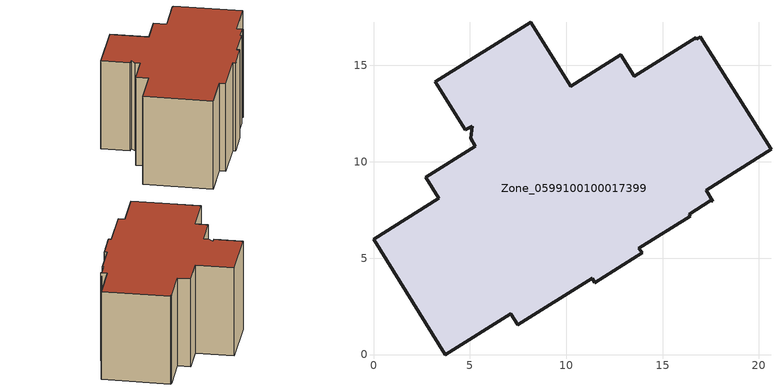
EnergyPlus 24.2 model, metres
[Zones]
Zone_0599100100017399
 floor ground (C_G): 16.96,16.49 20.63,10.64 17.26,8.52 17.6,7.95 17.47,7.98 16.38,7.28 16.44,7.18 13.78,5.52 13.94,5.28 11.49,3.71 11.34,3.95 7.48,1.54 7.11,2.11 3.72,0 0,5.98 3.39,8.11 2.71,9.2 5.29,10.82 5.04,11.23 5.13,11.84 4.76,11.67 3.2,14.16 8.16,17.23 10.25,13.93 12.83,15.55 13.53,14.44 16.72,16.44 16.76,16.37 z0
 wall outside (C_F): 11.34,3.95 11.49,3.71 13.94,5.28 13.78,5.52 16.44,7.18 16.38,7.28 17.47,7.98 17.6,7.95 17.26,8.52 20.63,10.64 16.96,16.49 16.76,16.37 16.72,16.44 13.53,14.44 12.83,15.55 10.25,13.93 8.16,17.23 3.2,14.16 4.76,11.67 5.13,11.84 5.04,11.23 5.29,10.82 2.71,9.2 3.39,8.11 0,5.98 3.72,0 7.11,2.11 7.48,1.54 11.34,3.95 z0:9.73
 roof outside (C_R): 20.63,10.64 16.96,16.49 16.76,16.37 16.72,16.44 13.53,14.44 12.83,15.55 10.25,13.93 8.16,17.23 3.2,14.16 4.76,11.67 5.13,11.84 5.04,11.23 5.29,10.82 2.71,9.2 3.39,8.11 0,5.98 3.72,0 7.11,2.11 7.48,1.54 11.34,3.95 11.49,3.71 13.94,5.28 13.78,5.52 16.44,7.18 16.38,7.28 17.47,7.98 17.6,7.95 17.26,8.52 z9.73
[BUILDING]
Pand.0599100100017399: North Axis=0; Terrain=City; Loads Convergence Tolerance Value=0.04; Temperature Convergence Tolerance Value=0.4; Solar Distribution=FullExterior; Maximum Number of Warmup Days=25; Minimum Number of Warmup Days=1
[Site:Location]
Rotterdam.The.Hague.AP_ZH_NLD Design_Conditions: Latitude=51.96; Longitude=4.45; Time Zone=1; Elevation=-4.5
[SITE:GROUNDTEMPERATURE:BUILDINGSURFACE]
18, 18, 18, 18, 18, 18, 18, 18, 18, 18, 18, 18
[MATERIAL] Thermal Absorptance=0.9; Solar Absorptance=0.7; Visible Absorptance=0.7
Name | Roughness | Thickness | Conductivity | Density | Specific Heat
G.D.2015-2018 | MediumSmooth | 0.15 | 0.0428571 | 540 | 1210
F.D.2015-2018 | Rough | 0.3 | 0.0666667 | 1920 | 840
R.D.2015-2018 | MediumRough | 0.2 | 0.0333333 | 1500 | 1000
[CONSTRUCTION]
C_G: G.D.2015-2018
C_F: F.D.2015-2018
C_R: R.D.2015-2018
[ZONE]
Zone_0599100100017399: Type=1; Multiplier=1; Ceiling Height=Autocalculate; Volume=Autocalculate; Floor Area=autocalculate; Part of Total Floor Area=Yes
[ZONEINFILTRATION:DESIGNFLOWRATE]
Infil_Zone_0599100100017399: Zone or ZoneList or Space or SpaceList=Zone_0599100100017399; Schedule=AlwaysOn; Design Flow Rate Calculation Method=Flow/Area; Flow Rate per Floor Area=0.0021; Constant Term Coefficient=1; Temperature Term Coefficient=0; Velocity Term Coefficient=0; Velocity Squared Term Coefficient=0
[HVACTEMPLATE:ZONE:IDEALLOADSAIRSYSTEM]
Zone_0599100100017399: Maximum Heating Supply Air Temperature=50; Minimum Cooling Supply Air Temperature=13; Maximum Heating Supply Air Humidity Ratio=0.0156; Minimum Cooling Supply Air Humidity Ratio=0.0077; Heating Limit=NoLimit; Cooling Limit=NoLimit; Dehumidification Control Type=ConstantSensibleHeatRatio; Cooling Sensible Heat Ratio=0.7; Dehumidification Setpoint=60; Humidification Control Type=None; Humidification Setpoint=30; Outdoor Air Method=None; Outdoor Air Flow Rate per Person=0.00944; Outdoor Air Flow Rate per Zone Floor Area=0; Outdoor Air Flow Rate per Zone=0; Demand Controlled Ventilation Type=None; Outdoor Air Economizer Type=NoEconomizer; Heat Recovery Type=None; Sensible Heat Recovery Effectiveness=0.7; Latent Heat Recovery Effectiveness=0.65
[ZONECONTROL:THERMOSTAT]
ThermostatControl_Zone_0599100100017399: Zone or ZoneList=Zone_0599100100017399; Control Type Schedule=DualSetpointControlType; Control 1=Thermostat_Zone_0599100100017399; Temperature Difference Between Cutout And Setpoint=0
[THERMOSTATSETPOINT:DUALSETPOINT]
Thermostat_Zone_0599100100017399: Heating Setpoint Temperature Schedule=HeatingSetpoint_Zone_0599100100017399; Cooling Setpoint Temperature Schedule=CoolingSetpoint_Zone_0599100100017399
[SCHEDULE:COMPACT]
HeatingSetpoint_Zone_0599100100017399: Through: 12/31, For: AllDays, Until: 24:00, 21
CoolingSetpoint_Zone_0599100100017399: Through: 12/31, For: AllDays, Until: 24:00, 24
DualSetpointControlType: Through: 12/31, For: AllDays, Until: 24:00, 4
AlwaysOn: Through: 12/31, For: AllDays, Until: 24:00, 1
